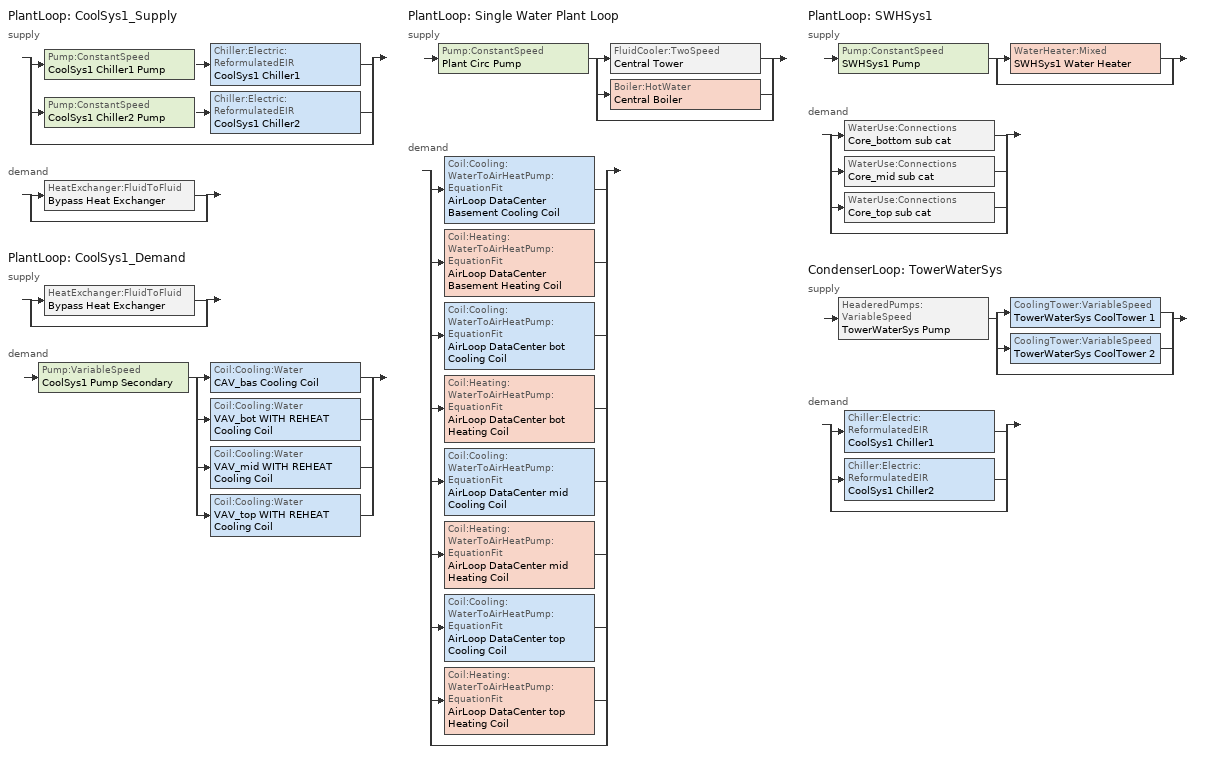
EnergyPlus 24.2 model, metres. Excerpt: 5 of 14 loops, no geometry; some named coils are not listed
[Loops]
PlantLoop 'CoolSys1_Supply'
 supply: split
  | Pump:ConstantSpeed 'CoolSys1 Chiller1 Pump' > Chiller:Electric:ReformulatedEIR 'CoolSys1 Chiller1'
  | Pump:ConstantSpeed 'CoolSys1 Chiller2 Pump' > Chiller:Electric:ReformulatedEIR 'CoolSys1 Chiller2'
  | bypass
 demand: split
  | HeatExchanger:FluidToFluid 'Bypass Heat Exchanger'
  | bypass
PlantLoop 'CoolSys1_Demand'
 supply: split
  | HeatExchanger:FluidToFluid 'Bypass Heat Exchanger'
  | bypass
 demand: Pump:VariableSpeed 'CoolSys1 Pump Secondary' > split
  | Coil:Cooling:Water 'CAV_bas Cooling Coil'
  | Coil:Cooling:Water 'VAV_bot WITH REHEAT Cooling Coil'
  | Coil:Cooling:Water 'VAV_mid WITH REHEAT Cooling Coil'
  | Coil:Cooling:Water 'VAV_top WITH REHEAT Cooling Coil'
PlantLoop 'Single Water Plant Loop'
 supply: Pump:ConstantSpeed 'Plant Circ Pump' > split
  | FluidCooler:TwoSpeed 'Central Tower'
  | Boiler:HotWater 'Central Boiler'
  | bypass
 demand: split
  | Coil:Cooling:WaterToAirHeatPump:EquationFit 'AirLoop DataCenter Basement Cooling Coil'
  | Coil:Heating:WaterToAirHeatPump:EquationFit 'AirLoop DataCenter Basement Heating Coil'
  | Coil:Cooling:WaterToAirHeatPump:EquationFit 'AirLoop DataCenter bot Cooling Coil'
  | Coil:Heating:WaterToAirHeatPump:EquationFit 'AirLoop DataCenter bot Heating Coil'
  | Coil:Cooling:WaterToAirHeatPump:EquationFit 'AirLoop DataCenter mid Cooling Coil'
  | Coil:Heating:WaterToAirHeatPump:EquationFit 'AirLoop DataCenter mid Heating Coil'
  | Coil:Cooling:WaterToAirHeatPump:EquationFit 'AirLoop DataCenter top Cooling Coil'
  | Coil:Heating:WaterToAirHeatPump:EquationFit 'AirLoop DataCenter top Heating Coil'
  | bypass
PlantLoop 'SWHSys1'
 supply: Pump:ConstantSpeed 'SWHSys1 Pump' > split
  | WaterHeater:Mixed 'SWHSys1 Water Heater'
  | bypass
 demand: split
  | WaterUse:Connections 'Core_bottom sub cat'
  | WaterUse:Connections 'Core_mid sub cat'
  | WaterUse:Connections 'Core_top sub cat'
  | bypass
CondenserLoop 'TowerWaterSys'
 supply: HeaderedPumps:VariableSpeed 'TowerWaterSys Pump' > split
  | CoolingTower:VariableSpeed 'TowerWaterSys CoolTower 1'
  | CoolingTower:VariableSpeed 'TowerWaterSys CoolTower 2'
  | bypass
 demand: split
  | Chiller:Electric:ReformulatedEIR 'CoolSys1 Chiller1'
  | Chiller:Electric:ReformulatedEIR 'CoolSys1 Chiller2'
  | bypass
[Sizing:Plant]
Name | Loop Type | Design Loop Exit Temperature | Loop Design Temperature Difference | Sizing Option | Zone Timesteps in Averaging Window | Coincident Sizing Factor Mode
CoolSys1_Supply; CoolSys1_Demand | Cooling | 6.67 | 8.33
TowerWaterSys | Condenser | 29.4444 | 5.55556 | Coincident | 6 | GlobalCoolingSizingFactor
Single Water Plant Loop | Heating | 39 | 11
SWHSys1 | Heating | 60 | 5
[Coil:Cooling:WaterToAirHeatPump:EquationFit] Rated Air Flow Rate=autosize; Rated Water Flow Rate=autosize; Gross Rated Total Cooling Capacity=autosize; Gross Rated Sensible Cooling Capacity=autosize; Rated Entering Water Temperature=30; Rated Entering Air DryBulb Temperature=27; Rated Entering Air WetBulb Temperature=19; Total Cooling Capacity Curve=WSHP_CoolCapCurveTot; Sensible Cooling Capacity Curve=WSHP_CoolCapCurveSens; Cooling Power Consumption Curve=WSHP_CoolPowerCurve; Nominal Time for Condensate Removal to Begin=0; Ratio of Initial Moisture Evaporation Rate and Steady State Latent Capacity=0; Maximum Cycling Rate=2.5; Latent Capacity Time Constant=60; Fan Delay Time=60
Name | Gross Rated Cooling COP | Part Load Fraction Correlation Curve
AirLoop DataCenter Basement Cooling Coil | 4.07268 | AirLoop DataCenter Basement DXAC Heat Pump-AutogeneratedPLFCurve
AirLoop DataCenter bot Cooling Coil | 4.20552 | AirLoop DataCenter bot DXAC Heat Pump-AutogeneratedPLFCurve
AirLoop DataCenter mid Cooling Coil | 4.20552 | AirLoop DataCenter mid DXAC Heat Pump-AutogeneratedPLFCurve
AirLoop DataCenter top Cooling Coil | 4.20552 | AirLoop DataCenter top DXAC Heat Pump-AutogeneratedPLFCurve
[Coil:Heating:WaterToAirHeatPump:EquationFit] Rated Air Flow Rate=autosize; Rated Water Flow Rate=autosize; Gross Rated Heating Capacity=autosize; Gross Rated Heating COP=4.2; Rated Entering Water Temperature=20; Rated Entering Air DryBulb Temperature=20; Ratio of Rated Heating Capacity to Rated Cooling Capacity=1; Heating Capacity Curve=WSHP_HeatCapCurve; Heating Power Consumption Curve=WSHP_HeatPowerCurve
Name | Part Load Fraction Correlation Curve
AirLoop DataCenter Basement Heating Coil | AirLoop DataCenter Basement DXAC Heat Pump-AutogeneratedPLFCurve
AirLoop DataCenter bot Heating Coil | AirLoop DataCenter bot DXAC Heat Pump-AutogeneratedPLFCurve
AirLoop DataCenter mid Heating Coil | AirLoop DataCenter mid DXAC Heat Pump-AutogeneratedPLFCurve
AirLoop DataCenter top Heating Coil | AirLoop DataCenter top DXAC Heat Pump-AutogeneratedPLFCurve
[Pump:VariableSpeed]
CoolSys1 Pump Secondary: Design Maximum Flow Rate=autosize; Design Pump Head=105798; Design Power Consumption=autosize; Motor Efficiency=0.909; Fraction of Motor Inefficiencies to Fluid Stream=0; Coefficient 1 of the Part Load Performance Curve=0; Coefficient 2 of the Part Load Performance Curve=0.0205; Coefficient 3 of the Part Load Performance Curve=0.4101; Coefficient 4 of the Part Load Performance Curve=0.5753; Design Minimum Flow Rate=0; Pump Control Type=Intermittent; Design Shaft Power per Unit Flow Rate per Unit Head=1.3889
[Pump:ConstantSpeed] Fraction of Motor Inefficiencies to Fluid Stream=0; Pump Control Type=Intermittent
Name | Design Flow Rate | Design Pump Head | Design Power Consumption | Motor Efficiency | Design Shaft Power per Unit Flow Rate per Unit Head
CoolSys1 Chiller1 Pump; CoolSys1 Chiller2 Pump | AUTOSIZE | 73247.4 | AUTOSIZE | 0.909 | 1.3889
Plant Circ Pump | autosize | 179045 | autosize | 0.909
SWHSys1 Pump | autosize | 29891 | AUTOSIZE | 0.3
[HeaderedPumps:VariableSpeed]
TowerWaterSys Pump: Total Design Flow Rate=AUTOSIZE; Number of Pumps in Bank=2; Flow Sequencing Control Scheme=SEQUENTIAL; Design Pump Head=148557; Design Power Consumption=autosize; Motor Efficiency=0.909; Fraction of Motor Inefficiencies to Fluid Stream=0; Coefficient 1 of the Part Load Performance Curve=0; Coefficient 2 of the Part Load Performance Curve=0.0216; Coefficient 3 of the Part Load Performance Curve=-0.0325; Coefficient 4 of the Part Load Performance Curve=1.0095; Minimum Flow Rate Fraction=0; Pump Control Type=Intermittent; Design Shaft Power per Unit Flow Rate per Unit Head=1.4999
[Boiler:HotWater]
Central Boiler: Fuel Type=NaturalGas; Nominal Capacity=532964; Nominal Thermal Efficiency=0.945; Efficiency Curve Temperature Evaluation Variable=EnteringBoiler; Normalized Boiler Efficiency Curve=CondensingBoiler_Perf_One_Boiler; Design Water Flow Rate=autosize; Minimum Part Load Ratio=0; Maximum Part Load Ratio=1.2; Optimum Part Load Ratio=1; Water Outlet Upper Temperature Limit=95; Boiler Flow Mode=ConstantFlow
[Chiller:Electric:ReformulatedEIR] Reference Capacity=1.29321e+06; Reference COP=6.594; Reference Leaving Chilled Water Temperature=6.67; Reference Leaving Condenser Water Temperature=34.4444; Reference Chilled Water Flow Rate=0.036721; Reference Condenser Water Flow Rate=AutoSize; Cooling Capacity Function of Temperature Curve=WC_CENT_2010_PB_CAPFT; Electric Input to Cooling Output Ratio Function of Temperature Curve=WC_CENT_2010_PB_EIRFT; Electric Input to Cooling Output Ratio Function of Part Load Ratio Curve Type=LeavingCondenserWaterTemperature; Electric Input to Cooling Output Ratio Function of Part Load Ratio Curve=WC_CENT_300to600_2010_PB_EIRFPLR; Minimum Part Load Ratio=0.15; Maximum Part Load Ratio=1; Optimum Part Load Ratio=1; Minimum Unloading Ratio=0.15; Leaving Chilled Water Lower Temperature Limit=5; Chiller Flow Mode Type=ConstantFlow; Design Heat Recovery Water Flow Rate=0
CoolSys1 Chiller1; CoolSys1 Chiller2
[CoolingTower:VariableSpeed] Model Type=CoolToolsCrossFlow; Design Inlet Air WetBulb Temperature=25; Design Approach Temperature=4.44444; Design Range Temperature=5.55556; Design Water Flow Rate=0.0664725; Design Air Flow Rate=autosize; Design Fan Power=17899.5; Fan Power Ratio Function of Air Flow Rate Ratio Curve=Tower_Fan_Curve; Minimum Air Flow Rate Ratio=0.2; Fraction of Tower Capacity in Free Convection Regime=0.125; Number of Cells=2; Cell Control=MaximalCell; Sizing Factor=1
TowerWaterSys CoolTower 1; TowerWaterSys CoolTower 2
[FluidCooler:TwoSpeed]
Central Tower: Performance Input Method=NominalCapacity; Low Fan Speed UFactor Times Area Sizing Factor=0.6; High Speed Nominal Capacity=582060; Low Speed Nominal Capacity=291030; Low Speed Nominal Capacity Sizing Factor=0.5; Design Entering Water Temperature=51.67; Design Entering Air Temperature=35; Design Entering Air Wetbulb Temperature=25.6; Design Water Flow Rate=autosize; High Fan Speed Air Flow Rate=autosize; High Fan Speed Fan Power=43776.2; Low Fan Speed Air Flow Rate=autocalculate; Low Fan Speed Air Flow Rate Sizing Factor=0.5; Low Fan Speed Fan Power=autocalculate; Low Fan Speed Fan Power Sizing Factor=0.16
[HeatExchanger:FluidToFluid]
Bypass Heat Exchanger: Availability Schedule=ALWAYS_ON; Loop Demand Side Design Flow Rate=autosize; Loop Supply Side Design Flow Rate=autosize; Heat Exchange Model Type=Ideal; Heat Exchanger UFactor Times Area Value=autosize; Control Type=UncontrolledOn; Minimum Temperature Difference to Activate Heat Exchanger=0.01; Heat Transfer Metering End Use Type=LoopToLoop; Component Override Cooling Control Temperature Mode=Loop; Sizing Factor=1
[WaterHeater:Mixed]
SWHSys1 Water Heater: Tank Volume=1.135624; Setpoint Temperature Schedule=SHWSys1 Water Heater Setpoint Temperature Schedule; Deadband Temperature Difference=2; Maximum Temperature Limit=82.2222; Heater Control Type=Cycle; Heater Maximum Capacity=87921.32; Heater Fuel Type=NATURALGAS; Heater Thermal Efficiency=0.803989; Off Cycle Parasitic Fuel Consumption Rate=7280.88; Off Cycle Parasitic Fuel Type=NATURALGAS; Off Cycle Parasitic Heat Fraction to Tank=0; On Cycle Parasitic Fuel Consumption Rate=7280.88; On Cycle Parasitic Fuel Type=NATURALGAS; Ambient Temperature Indicator=zone; Ambient Temperature Zone=BASEMENT; Off Cycle Loss Coefficient to Ambient Temperature=11.2541; On Cycle Loss Coefficient to Ambient Temperature=11.2541; Use Side Effectiveness=1; Source Side Effectiveness=1; Use Side Design Flow Rate=AUTOSIZE; Source Side Design Flow Rate=AUTOSIZE; Indirect Water Heating Recovery Time=1.5
[PlantLoop] Minimum Loop Flow Rate=0
Name | Fluid Type | Plant Equipment Operation Scheme | Maximum Loop Temperature | Minimum Loop Temperature | Maximum Loop Flow Rate | Plant Loop Volume | Load Distribution Scheme | User Defined Fluid Type | Plant Loop Demand Calculation Scheme
CoolSys1_Supply | WATER | CoolSys1 Loop Operation Scheme List | 98 | 1 | AUTOSIZE | autocalculate | UniformLoad
CoolSys1_Demand | Water | CoolSys1 Sec Loop Operation | 98 | 1 | autosize | autocalculate | UniformLoad
Single Water Plant Loop | UserDefinedFluidType | Plant Loop Operation | 35 | 10 | autosize | autocalculate | SequentialLoad | EthyleneGlycol40Percent | DualSetpointDeadband
SWHSys1 | WATER | SWHSys1 Loop Operation Scheme List | 60 | 10 | AUTOSIZE | AUTOSIZE | Optimal
[CondenserLoop]
TowerWaterSys: Fluid Type=Water; Condenser Equipment Operation Scheme=TowerWaterSys Loop Operation Scheme List; Maximum Loop Temperature=80; Minimum Loop Temperature=5; Maximum Loop Flow Rate=AUTOSIZE; Minimum Loop Flow Rate=0; Condenser Loop Volume=AUTOSIZE; Load Distribution Scheme=SequentialLoad
[PlantEquipmentList]
CoolSys1 Equipment List 1: CoolSys1 Chiller1
CoolSys1 Equipment List 2: CoolSys1 Chiller1, CoolSys1 Chiller2
CoolSys1 HeatExchanger: Bypass Heat Exchanger
SWHSys1 Equipment List: SWHSys1 Water Heater
[CondenserEquipmentList]
TowerWaterSys Equipment List 1: TowerWaterSys CoolTower 1
TowerWaterSys Equipment List 2: TowerWaterSys CoolTower 1, TowerWaterSys CoolTower 2
[PlantEquipmentOperation:CoolingLoad] Load Range 1 Lower Limit=0; Load Range 1 Upper Limit=1.29321e+06
Name | Range 1 Equipment List | Load Range 2 Lower Limit | Load Range 2 Upper Limit | Range 2 Equipment List
CoolSys1 Operation Scheme | CoolSys1 Equipment List 1 | 1.29321e+06 | 100000000000000 | CoolSys1 Equipment List 2
CoolSys1 Sec Operation Scheme | CoolSys1 HeatExchanger
TowerWaterSys Operation Scheme | TowerWaterSys Equipment List 1 | 1.29321e+06 | 100000000000000 | TowerWaterSys Equipment List 2
[PlantEquipmentOperation:HeatingLoad]
SWHSys1 Operation Scheme: Load Range 1 Lower Limit=0; Load Range 1 Upper Limit=1000000000000000; Range 1 Equipment List=SWHSys1 Equipment List
[PlantEquipmentOperation:ComponentSetpoint]
WSHPPlant Operation Scheme: Equipment 1=Central Tower; Component 1 Flow Rate=autosize; Operation 1 Type=Cooling; Equipment 2=Central Boiler; Component 2 Flow Rate=autosize; Operation 2 Type=Heating
[PlantEquipmentOperationSchemes]
Name | Control Scheme 1 | Control Scheme 1 Schedule
CoolSys1 Loop Operation Scheme List | CoolSys1 Operation Scheme | PlantOnSched
CoolSys1 Sec Loop Operation | CoolSys1 Sec Operation Scheme | PlantOnSched
Plant Loop Operation | WSHPPlant Operation Scheme | Always_On
SWHSys1 Loop Operation Scheme List | SWHSys1 Operation Scheme | PlantOnSched
[CondenserEquipmentOperationSchemes]
TowerWaterSys Loop Operation Scheme List: Control Scheme 1=TowerWaterSys Operation Scheme; Control Scheme 1 Schedule=PlantOnSched
[EnergyManagementSystem:Sensor]
Name | OutputVariable or OutputMeter Index Key | OutputVariable or OutputMeter
ChillerPlantDemandLoad | CoolSys1_Supply | Plant Supply Side Cooling Demand Rate
Tower_PumpMassFlow | TowerWaterSys Supply Inlet Node | System Node Mass Flow Rate
Chiller1_Status | CoolSys1 Chiller1 | Chiller Electricity Rate
Chiller2_Status | CoolSys1 Chiller2 | Chiller Electricity Rate
[EnergyManagementSystem:Actuator]
Name | Actuated Component Unique | Actuated Component Type | Actuated Component Control Type
Chiller2PumpStatus | COOLSYS1 CHILLER2 PUMP | Plant Component Pump:ConstantSpeed | On/Off Supervisory
Chiller1PumpFlow | COOLSYS1 CHILLER1 PUMP | Pump | Pump Mass Flow Rate
Chiller2PumpFlow | COOLSYS1 CHILLER2 PUMP | Pump | Pump Mass Flow Rate
Chiller2Status | COOLSYS1 CHILLER2 | Plant Component Chiller:Electric:ReformulatedEIR | On/Off Supervisory
[EnergyManagementSystem:InternalVariable]
Chiller2PumpDesignFlow: Internal Data Index Key=COOLSYS1 CHILLER2 PUMP; Internal Data Type=Pump Maximum Mass Flow Rate
[SetpointManager:Scheduled] Control Variable=Temperature
Name | Schedule | Setpoint Node or NodeList
CoolSys1 Loop Plant Demand Inlet Setpoint Manager | CW-Loop-Temp-Schedule | CoolSys1 Demand Inlet Node
CoolSys1 Loop Setpoint Manager | CW-Loop-Temp-Schedule | CoolSys1 Supply Outlet Node
TowerWaterSystem Loop Setpoint Manager | Tower-Loop-Temp-Schedule | TowerWaterSys Supply Outlet Node
SWHSys1 Loop Setpoint Manager | SHWSys1-Loop-Temp-Schedule | SWHSys1 Supply Outlet Node
[SetpointManager:Scheduled:DualSetpoint]
Water Loop Setpoint Manager: Control Variable=Temperature; High Setpoint Schedule=PLANT LOOP HIGH TEMP SCHEDULE; Low Setpoint Schedule=PLANT LOOP LOW TEMP SCHEDULE; Setpoint Node or NodeList=Plant Supply Outlet Node
[ElectricLoadCenter:Generators]
PV_Generator: Generator 1=PV_module; Generator 1 Rated Electric Power Output=107395; Generator 1 Availability Schedule=PV_SCH
[ElectricLoadCenter:Transformer]
Transformer 1: Availability Schedule=Always_On; Transformer Usage=PowerInFromGrid; Rated Capacity=500000; Phase=3; Conductor Material=Aluminum; Full Load Temperature Rise=150; Fraction of Eddy Current Losses=0.1; Performance Input Method=NominalEfficiency; Nameplate Efficiency=0.991; Per Unit Load for Nameplate Efficiency=0.35; Reference Temperature for Nameplate Efficiency=75; Consider Transformer Loss for Utility Cost=Yes; Meter 1=Wired_LTG_Electricity; Meter 2=Wired_Int_EQUIP
[ElectricLoadCenter:Distribution]
Generator: Generator List=PV_Generator; Generator Operation Scheme Type=Baseload; Electrical Buss Type=DirectCurrentWithInverter; Inverter=PV_Inverter
[WaterUse:Equipment] EndUse Subcategory=WaterUse; Peak Flow Rate=3.66667e-05; Flow Rate Fraction Schedule=BLDG_SWH_SCH
Name | Target Temperature Schedule | Hot Water Supply Temperature Schedule | Zone | Sensible Fraction Schedule | Latent Fraction Schedule
Core_bottom sub cat | Core_bottom sub cat Temp Sched | Core_bottom sub catHot Supply Temp Sched | Core_bottom | Core_bottom sub cat Sensible fract sched | Core_bottom sub cat Latent fract sched
Core_mid sub cat | Core_mid sub cat Temp Sched | Core_mid sub catHot Supply Temp Sched | Core_mid | Core_mid sub cat Sensible fract sched | Core_mid sub cat Latent fract sched
Core_top sub cat | Core_top sub cat Temp Sched | Core_top sub catHot Supply Temp Sched | Core_top | Core_top sub cat Sensible fract sched | Core_top sub cat Latent fract sched
[WaterUse:Connections]
Name | Water Use Equipment 1
Core_bottom sub cat | Core_bottom sub cat
Core_mid sub cat | Core_mid sub cat
Core_top sub cat | Core_top sub cat
[Schedule:Compact]
PV_SCH; ALWAYS_ON; PlantOnSched: Through: 12/31, For: AllDays, Until: 24:00, 1
BLDG_SWH_SCH: Through: 12/31, For: Weekdays SummerDesignDay, Until: 05:00, 0, Until: 06:00, 0, Until: 07:00, 0.07, Until: 08:00, 0.19, Until: 09:00, 0.35, Until: 10:00, 0.38, Until: 11:00, 0.39, Until: 12:00, 0.47, Until: 13:00, 0.57, Until: 14:00, 0.54, Until: 15:00, 0.34, Until: 16:00, 0.33, Until: 17:00, 0.44, Until: 18:00, 0.26, Until: 19:00, 0.21, Until: 20:00, 0.15, Until: 21:00, 0.17, Until: 22:00, 0.08, Until: 24:00, 0.05, For: Saturday WinterDesignDay, Until: 05:00, 0, Until: 06:00, 0, Until: 07:00, 0.07, Until: 08:00, 0.11, Until: 09:00, 0.15, Until: 10:00, 0.21, Until: 11:00, 0.19, Until: 12:00, 0.23, Until: 13:00, 0.2, Until: 14:00, 0.19, Until: 15:00, 0.15, Until: 16:00, 0.13, Until: 17:00, 0.14, Until: 21:00, 0.07, Until: 22:00, 0.09, Until: 24:00, 0.05, For: Sunday Holidays AllOtherDays, Until: 06:00, 0, Until: 07:00, 0.07, Until: 11:00, 0.04, Until: 13:00, 0.06, Until: 14:00, 0.09, Until: 15:00, 0.06, Until: 21:00, 0.04, Until: 22:00, 0.07, Until: 24:00, 0.04
CW-Loop-Temp-Schedule: Through: 12/31, For: AllDays, Until: 24:00, 6.7
Tower-Loop-Temp-Schedule: Through: 12/31, For: AllDays, Until: 24:00, 21.1
Core_bottom sub cat Latent fract sched; Core_mid sub cat Latent fract sched; Core_top sub cat Latent fract sched: Through: 12/31, For: AllDays, Until: 24:00, 0.05
Core_bottom sub cat Sensible fract sched; Core_mid sub cat Sensible fract sched; Core_top sub cat Sensible fract sched: Through: 12/31, For: AllDays, Until: 24:00, 0.2
Core_bottom sub cat Temp Sched; Core_mid sub cat Temp Sched; Core_top sub cat Temp Sched; SHWSys1-Loop-Temp-Schedule; SHWSys1 Water Heater Setpoint Temperature Schedule: Through: 12/31, For: AllDays, Until: 24:00, 60
Core_bottom sub catHot Supply Temp Sched; Core_mid sub catHot Supply Temp Sched; Core_top sub catHot Supply Temp Sched: Through: 12/31, For: AllDays, Until: 24:00, 55
PLANT LOOP HIGH TEMP SCHEDULE: Through: 12/31, For: Alldays, Until: 24:00, 18.33
PLANT LOOP LOW TEMP SCHEDULE: Through: 12/31, For: Alldays, Until: 24:00, 5
[Curve:Linear] Coefficient1 Constant=0.83374; Coefficient2 x=0.16625; Minimum Value of x=0; Maximum Value of x=1; Minimum Curve Output=0; Maximum Curve Output=1; Input Unit Type for X=Dimensionless; Output Unit Type=Dimensionless
AirLoop DataCenter Basement DXAC Heat Pump-AutogeneratedPLFCurve; AirLoop DataCenter bot DXAC Heat Pump-AutogeneratedPLFCurve; AirLoop DataCenter mid DXAC Heat Pump-AutogeneratedPLFCurve; AirLoop DataCenter top DXAC Heat Pump-AutogeneratedPLFCurve
[Curve:QuadLinear] Minimum Value of w=-100; Maximum Value of w=100; Minimum Value of x=-100; Maximum Value of x=100; Minimum Value of y=-100; Maximum Value of y=100; Minimum Value of z=-100; Maximum Value of z=100
Name | Coefficient1 Constant | Coefficient2 w | Coefficient3 x | Coefficient4 y | Coefficient5 z
WSHP_CoolCapCurveTot | -4.30267 | 7.18537 | -2.23947 | 0.139996 | 0.10266
WSHP_CoolPowerCurve | -5.67776 | 0.438988 | 5.84528 | 0.141606 | -0.168728
WSHP_HeatCapCurve | 0.237847 | -3.35824 | 3.8064 | 0.1792 | 0.128607
WSHP_HeatPowerCurve | -3.79176 | 3.38799 | 1.50226 | -0.177654 | -0.10308
[Curve:QuintLinear]
WSHP_CoolCapCurveSens: Coefficient1 Constant=6.00194; Coefficient2 v=22.6301; Coefficient3 w=-26.7961; Coefficient4 x=-1.72375; Coefficient5 y=0.490645; Coefficient6 z=0.0693119; Minimum Value of v=-100; Maximum Value of v=100; Minimum Value of w=-100; Maximum Value of w=100; Minimum Value of x=-100; Maximum Value of x=100; Minimum Value of y=-100; Maximum Value of y=100; Minimum Value of z=-100; Maximum Value of z=100
[Curve:Cubic]
Tower_Fan_Curve: Coefficient1 Constant=0; Coefficient2 x=0; Coefficient3 x2=0; Coefficient4 x3=1; Minimum Value of x=0; Maximum Value of x=1
[Curve:Bicubic]
Name | Coefficient1 Constant | Coefficient2 x | Coefficient3 x2 | Coefficient4 y | Coefficient5 y2 | Coefficient6 xy | Coefficient7 x3 | Coefficient8 y3 | Coefficient9 x2y | Coefficient10 xy2 | Minimum Value of x | Maximum Value of x | Minimum Value of y | Maximum Value of y | Input Unit Type for X | Input Unit Type for Y | Output Unit Type
CondensingBoiler_Perf_One_Boiler | 0.946581 | 0.022541 | -3.1e-15 | 0.00904 | -0.00029 | -0.00176 | -0.03203 | 2.15e-06 | 0.000827 | 1.40464e-05 | 0 | 1 | 21.1 | 71 | Dimensionless | Dimensionless | Dimensionless
WC_Cent_300TO600_2010_PB_EIRFPLR | -0.136053 | 0.0086427 | 3.85558e-06 | 1.024034 | 0.0604744 | -0.00894786 | 0 | 0.057066 | 0 | 0 | 31.13 | 36.52 | 0.19 | 1.03
[Curve:Biquadratic] Minimum Value of x=5; Maximum Value of x=10; Minimum Value of y=17.78; Maximum Value of y=46.11
Name | Coefficient1 Constant | Coefficient2 x | Coefficient3 x2 | Coefficient4 y | Coefficient5 y2 | Coefficient6 xy
WC_Cent_2010_PB_CAPFT | 0.536234 | 0.005581 | -0.0013654 | 0.0488966 | -0.0012018 | 0.0010523
WC_Cent_2010_PB_EIRFT | 1.08218 | 0.0042977 | -0.0013182 | -0.0260781 | 0.0008256 | -0.0006013
